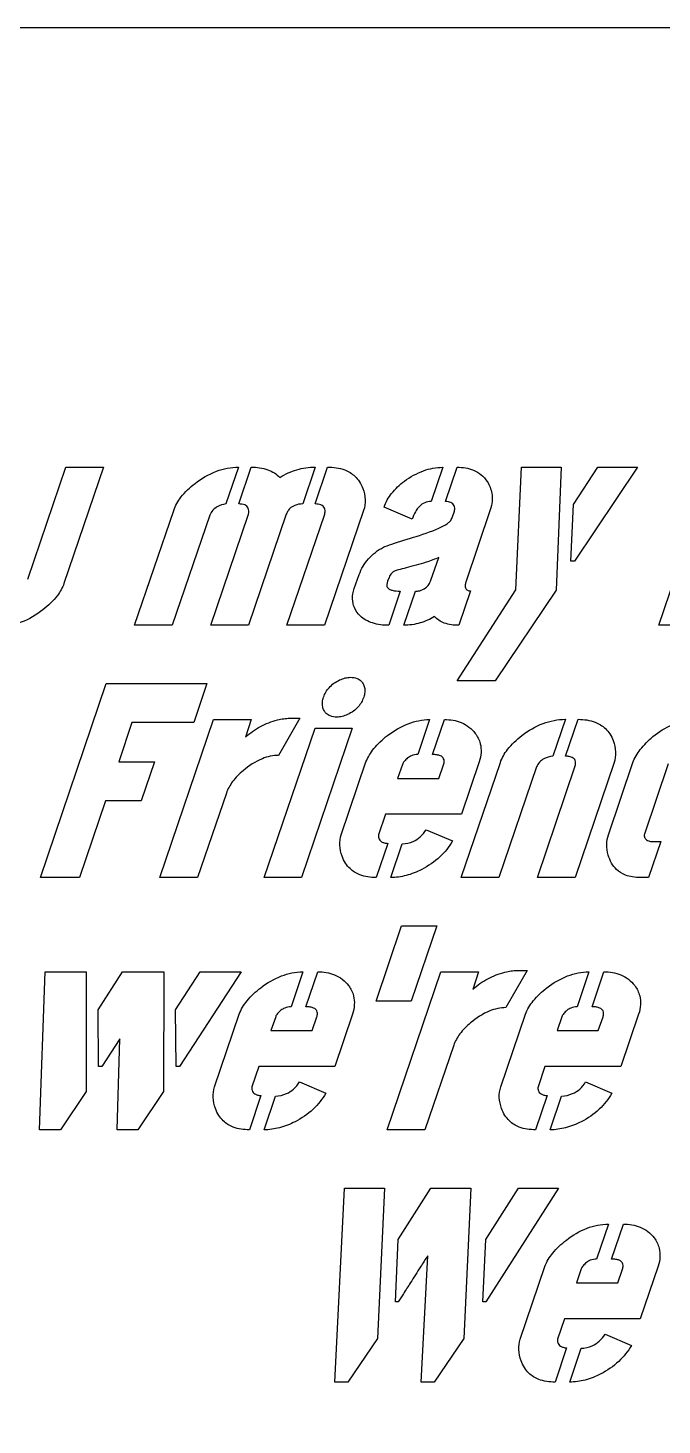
# Model space of a CAD drawing. Header units: inches. Extents: x 3.1 to 35.1, y -33.5 to 2.5.
# Drawn here: x 8.78 to 12.86, y -6.51 to 2.49 of the extents above; entities that cross this region are included whole.
import ezdxf

# ---------------------------------------------------------------- set-up
doc = ezdxf.new("R2010")
doc.units = ezdxf.units.IN
doc.header["$MEASUREMENT"] = 0

msp = doc.modelspace()

# ---------------------------------------------------------------- linework, layer by layer
for p, q in [((10.1324, -0.3371), (10.051, -0.5746)), ((10.1337, -0.5746), (10.2137, -0.3371)), ((10.6259, -0.3371), (10.5459, -0.5746)), ((10.6259, -0.5746), (10.706, -0.3371)), ((11.4477, -0.3385), (11.373, -0.5586)), ((11.4664, -0.5586), (11.5411, -0.3385)), ((11.2503, -0.6733), (11.0702, -0.5946)), ((11.5064, -0.6693), (11.5211, -0.6279)), ((11.7545, -0.6119), (11.5971, -1.0775)), ((11.3717, -1.0655), (11.4224, -0.9188)), ((10.8781, -1.1202), (10.9101, -1.0295)), ((11.1742, -1.1362), (11.1009, -1.3563)), ((11.1969, -1.3563), (11.2716, -1.1362)), ((11.6265, -1.1349), (11.5518, -1.3563)), ((11.363, -1.9635), (11.287, -2.1889)), ((11.383, -2.1889), (11.4591, -1.9635)), ((12.2381, -1.9621), (12.1581, -2.1996)), ((12.2395, -2.1996), (12.3209, -1.9621)), ((10.7947, -2.7052), (10.9535, -2.2369)), ((12.5156, -2.7052), (12.673, -2.2409)), ((12.9012, -2.2489), (12.7477, -2.7012)), ((11.3417, -2.6732), (11.5111, -2.7452)), ((11.0935, -2.7612), (11.0188, -2.9813)), ((11.1135, -2.9813), (11.1869, -2.7639)), ((10.5466, -3.5885), (10.4705, -3.8139)), ((10.5666, -3.8139), (10.6426, -3.5885)), ((12.3902, -3.5885), (12.3142, -3.8139)), ((12.4102, -3.8139), (12.4863, -3.5885)), ((9.9783, -4.3302), (10.137, -3.8619)), ((11.8219, -4.3302), (11.9807, -3.8619)), ((10.5252, -4.2982), (10.6947, -4.3702)), ((12.3689, -4.2982), (12.5383, -4.3702)), ((10.2771, -4.3862), (10.2024, -4.6063)), ((10.2971, -4.6063), (10.3705, -4.3889)), ((12.1207, -4.3862), (12.046, -4.6063)), ((12.1408, -4.6063), (12.2141, -4.3889)), ((12.5156, -5.2135), (12.4396, -5.4389)), ((12.5356, -5.4389), (12.6117, -5.2135)), ((11.9473, -5.9552), (12.1061, -5.4869)), ((12.4943, -5.9232), (12.6637, -5.9952)), ((12.2461, -6.0112), (12.1714, -6.2313)), ((12.2662, -6.2313), (12.3395, -6.0139))]:
    msp.add_line(p, q)
for points in [[(35.1164, 2.4917), (3.1164, 2.4917), (3.1164, -33.5083), (35.1164, -33.5083)], [(12.2108, -0.3385), (12.1788, -1.1309), (11.7866, -1.7139), (11.5411, -1.7139), (11.9186, -1.1282), (11.9547, -0.3385)], [(12.4469, -0.3385), (12.7031, -0.3385), (12.2975, -0.9428), (12.2735, -0.9428), (12.2908, -0.5786)], [(9.2792, -1.7313), (9.9289, -1.7313), (9.8449, -1.9821), (9.446, -1.9821), (9.3606, -2.2356), (9.5901, -2.2356), (9.5047, -2.4864), (9.2752, -2.4864), (9.1071, -2.98), (8.8563, -2.98)], [(10.6253, -2.0182), (10.8641, -2.0182), (10.5372, -2.9813), (10.2971, -2.9813)], [(11.1829, -3.2923), (11.4097, -3.2923), (11.2443, -3.7766), (11.0188, -3.7766)], [(8.8857, -3.5885), (9.1512, -3.5885), (9.1498, -4.3595), (8.9857, -4.6063), (8.8497, -4.6063)], [(9.2272, -3.8339), (9.3846, -3.5885), (9.6501, -3.5885), (9.6488, -4.3595), (9.4847, -4.6063), (9.3499, -4.6063), (9.3686, -4.0194), (9.2525, -4.1981), (9.2299, -4.1981)], [(9.7261, -3.8339), (9.8849, -3.5885), (10.1504, -3.5885), (9.7528, -4.1981), (9.7301, -4.1981)], [(10.816, -4.9813), (11.0722, -4.9813), (11.0282, -5.9499), (10.8374, -6.2313), (10.7533, -6.2313)], [(11.7259, -5.3135), (11.9366, -4.9813), (12.1941, -4.9813), (11.7259, -5.7137), (11.7072, -5.7137)]]:
    msp.add_lwpolyline(points, close=True)
for points in [[(8.7756, -1.0588), (9.0198, -0.3385), (9.2626, -0.3385), (9.0078, -1.0869)], [(9.9469, -0.6466), (9.7055, -1.3563), (9.4627, -1.3563), (9.7148, -0.6159)], [(10.9381, -0.6159), (10.6873, -1.3563), (10.4445, -1.3563), (10.686, -0.6466)], [(13.3247, -0.644), (13.0833, -1.3563), (12.8405, -1.3563), (13.0926, -0.6159)], [(10.4378, -0.6466), (10.1964, -1.3563), (9.9536, -1.3563), (10.1951, -0.6466)], [(11.1022, -1.0482), (11.0929, -1.0722), (11.0875, -1.0935)], [(10.0543, -2.437), (9.8689, -2.9813), (9.6261, -2.9813), (9.9716, -1.9635), (10.2144, -1.9635), (10.177, -2.0769)], [(10.4625, -1.9555), (10.5266, -1.9555), (10.3905, -2.1943)], [(11.6832, -2.2356), (11.5685, -2.5731), (11.0789, -2.5731), (11.0348, -2.7052)], [(12.0514, -2.269), (11.8099, -2.9813), (11.5671, -2.9813), (11.8193, -2.2409)], [(12.5516, -2.2409), (12.3008, -2.9813), (12.058, -2.9813), (12.2995, -2.269)], [(11.1882, -2.2529), (11.1576, -2.3423), (11.423, -2.3423), (11.4537, -2.2543)], [(12.7984, -2.7492), (12.8531, -2.7492), (12.7744, -2.9813), (12.7197, -2.9813)], [(11.5191, -4.062), (11.3337, -4.6063), (11.0909, -4.6063), (11.4364, -3.5885), (11.6792, -3.5885), (11.6418, -3.7019)], [(11.9273, -3.5805), (11.9913, -3.5805), (11.8553, -3.8193)], [(10.8667, -3.8606), (10.752, -4.1981), (10.2624, -4.1981), (10.2184, -4.3302)], [(12.7104, -3.8606), (12.5957, -4.1981), (12.1061, -4.1981), (12.062, -4.3302)], [(10.3718, -3.8779), (10.3411, -3.9673), (10.6066, -3.9673), (10.6373, -3.8793)], [(12.2155, -3.8779), (12.1848, -3.9673), (12.4503, -3.9673), (12.4809, -3.8793)], [(11.1616, -5.7137), (11.1429, -5.7137), (11.1616, -5.3135), (11.3723, -4.9813), (11.6298, -4.9813), (11.5831, -5.9499), (11.3937, -6.2313), (11.3096, -6.2313), (11.351, -5.4176)], [(12.8358, -5.4856), (12.7211, -5.8231), (12.2315, -5.8231), (12.1874, -5.9552)], [(12.3409, -5.5029), (12.3102, -5.5923), (12.5757, -5.5923), (12.6063, -5.5043)]]:
    msp.add_lwpolyline(points)
for points, knots in [([(9.8522, -0.4425), (9.8942, -0.4101), (9.94, -0.3828), (10.0356, -0.3468), (10.0832, -0.3376), (10.1324, -0.3371)], [0, 0, 0, 0, 0.4041163, 0.4041163, 0.7786933, 0.7786933, 0.7786933, 0.7786933]), ([(10.2137, -0.3371), (10.2499, -0.3375), (10.2868, -0.3422), (10.3358, -0.3599), (10.3501, -0.3667), (10.3765, -0.3833), (10.3884, -0.3929), (10.3992, -0.4038)], [0, 0, 0, 0, 0.2753872, 0.2753872, 0.3965267, 0.3965267, 0.513347, 0.513347, 0.513347, 0.513347]), ([(10.3992, -0.4038), (10.4331, -0.3821), (10.4692, -0.3652), (10.5464, -0.3425), (10.5858, -0.3371), (10.6259, -0.3371)], [0, 0, 0, 0, 0.3068873, 0.3068873, 0.6127293, 0.6127293, 0.6127293, 0.6127293]), ([(10.706, -0.3371), (10.7434, -0.3371), (10.7817, -0.3419), (10.8412, -0.3649), (10.8633, -0.3785), (10.8933, -0.4072), (10.9028, -0.4189), (10.9198, -0.4451), (10.927, -0.4595), (10.9328, -0.4745)], [0, 0, 0, 0, 0.285026, 0.285026, 0.4856027, 0.4856027, 0.6010542, 0.6010542, 0.7235263, 0.7235263, 0.7235263, 0.7235263]), ([(11.2009, -0.4278), (11.2391, -0.4004), (11.2804, -0.3768), (11.3644, -0.3464), (11.4054, -0.3385), (11.4477, -0.3385)], [0, 0, 0, 0, 0.3581709, 0.3581709, 0.6801579, 0.6801579, 0.6801579, 0.6801579]), ([(11.5411, -0.3385), (11.5766, -0.3385), (11.6126, -0.3433), (11.6637, -0.3642), (11.6805, -0.374), (11.7109, -0.3992), (11.7237, -0.4139), (11.7345, -0.4305)], [0, 0, 0, 0, 0.2704772, 0.2704772, 0.4202529, 0.4202529, 0.5707972, 0.5707972, 0.5707972, 0.5707972]), ([(9.7148, -0.6159), (9.7249, -0.5852), (9.7413, -0.5571), (9.7868, -0.4981), (9.8189, -0.4684), (9.8522, -0.4425)], [0, 0, 0, 0, 0.2462588, 0.2462588, 0.5676943, 0.5676943, 0.5676943, 0.5676943]), ([(11.0702, -0.5946), (11.0813, -0.5626), (11.098, -0.5335), (11.1423, -0.477), (11.1706, -0.4508), (11.2009, -0.4278)], [0, 0, 0, 0, 0.2577672, 0.2577672, 0.547389, 0.547389, 0.547389, 0.547389]), ([(11.7345, -0.4305), (11.7493, -0.4538), (11.7598, -0.479), (11.7675, -0.5234), (11.7681, -0.5406), (11.7647, -0.5764), (11.7605, -0.5944), (11.7545, -0.6119)], [0, 0, 0, 0, 0.2103492, 0.2103492, 0.3431692, 0.3431692, 0.4840903, 0.4840903, 0.4840903, 0.4840903]), ([(10.9328, -0.4745), (10.9415, -0.4979), (10.9472, -0.5223), (10.949, -0.5708), (10.9457, -0.5937), (10.9381, -0.6159)], [0, 0, 0, 0, 0.1903067, 0.1903067, 0.3696106, 0.3696106, 0.3696106, 0.3696106]), ([(10.051, -0.5746), (10.0315, -0.5774), (10.0125, -0.583), (9.9849, -0.5991), (9.9756, -0.6066), (9.9591, -0.6249), (9.9523, -0.6353), (9.9469, -0.6466)], [0, 0, 0, 0, 0.1500702, 0.1500702, 0.2426059, 0.2426059, 0.337849, 0.337849, 0.337849, 0.337849]), ([(10.1951, -0.6466), (10.1976, -0.6375), (10.1994, -0.6275), (10.1986, -0.6122), (10.1974, -0.6065), (10.1928, -0.5968), (10.1899, -0.593), (10.1822, -0.586), (10.1774, -0.5833), (10.1611, -0.5765), (10.1474, -0.5748), (10.1337, -0.5746)], [0, 0, 0, 0, 0.0724177, 0.0724177, 0.1166207, 0.1166207, 0.1538066, 0.1538066, 0.1953886, 0.1953886, 0.2880466, 0.2880466, 0.2880466, 0.2880466]), ([(10.5459, -0.5746), (10.5285, -0.5749), (10.5108, -0.5775), (10.4828, -0.589), (10.4723, -0.5959), (10.4576, -0.6106), (10.4528, -0.6169), (10.4443, -0.6309), (10.4407, -0.6386), (10.4378, -0.6466)], [0, 0, 0, 0, 0.1328396, 0.1328396, 0.2305965, 0.2305965, 0.290834, 0.290834, 0.355567, 0.355567, 0.355567, 0.355567]), ([(10.686, -0.6466), (10.6886, -0.6374), (10.6904, -0.6273), (10.6896, -0.6119), (10.6884, -0.6062), (10.6838, -0.5966), (10.6809, -0.5927), (10.6733, -0.5858), (10.6686, -0.5831), (10.6526, -0.5765), (10.6393, -0.5748), (10.6259, -0.5746)], [0, 0, 0, 0, 0.0728905, 0.0728905, 0.117186, 0.117186, 0.1542473, 0.1542473, 0.1953136, 0.1953136, 0.2857089, 0.2857089, 0.2857089, 0.2857089]), ([(11.373, -0.5586), (11.3588, -0.5588), (11.3451, -0.5615), (11.3195, -0.5727), (11.3084, -0.5805), (11.2882, -0.6004), (11.2794, -0.6125), (11.2632, -0.6403), (11.2561, -0.6568), (11.2503, -0.6733)], [0, 0, 0, 0, 0.1082842, 0.1082842, 0.2126641, 0.2126641, 0.3247019, 0.3247019, 0.4579304, 0.4579304, 0.4579304, 0.4579304]), ([(11.5211, -0.6279), (11.5237, -0.6196), (11.5256, -0.6104), (11.5251, -0.5961), (11.5241, -0.5908), (11.5199, -0.5816), (11.5172, -0.5779), (11.5099, -0.571), (11.5053, -0.5682), (11.4905, -0.5616), (11.4785, -0.5594), (11.4664, -0.5586)], [0, 0, 0, 0, 0.0670115, 0.0670115, 0.1084785, 0.1084785, 0.1439244, 0.1439244, 0.1846081, 0.1846081, 0.2673531, 0.2673531, 0.2673531, 0.2673531]), ([(11.277, -0.784), (11.3344, -0.7664), (11.3959, -0.7452), (11.4574, -0.7145), (11.4737, -0.7051), (11.4908, -0.6911), (11.4955, -0.6867), (11.5023, -0.6781), (11.5049, -0.6739), (11.5064, -0.6693)], [0, 0, 0, 0, 0.4575405, 0.4575405, 0.623446, 0.623446, 0.6869068, 0.6869068, 0.7367011, 0.7367011, 0.7367011, 0.7367011]), ([(11.0662, -0.8534), (11.0763, -0.8486), (11.0999, -0.8404), (11.1654, -0.8184), (11.2317, -0.7979), (11.277, -0.784)], [0, 0, 0, 0, 0.0857927, 0.0857927, 0.2915794, 0.2915794, 0.2915794, 0.2915794]), ([(10.9101, -1.0295), (10.9233, -0.9921), (10.9428, -0.9584), (10.9966, -0.8978), (11.0297, -0.8731), (11.0662, -0.8534)], [0, 0, 0, 0, 0.3020935, 0.3020935, 0.6177675, 0.6177675, 0.6177675, 0.6177675]), ([(11.2116, -0.9868), (11.1966, -0.9904), (11.1776, -0.995), (11.1523, -1.002), (11.1428, -1.0048), (11.1382, -1.0068)], [0, 0, 0, 0, 0.1174542, 0.1174542, 0.1978985, 0.1978985, 0.1978985, 0.1978985]), ([(11.4224, -0.9188), (11.3995, -0.9302), (11.3691, -0.9412), (11.2994, -0.9637), (11.2531, -0.9762), (11.2116, -0.9868)], [0, 0, 0, 0, 0.1950063, 0.1950063, 0.4726601, 0.4726601, 0.4726601, 0.4726601]), ([(11.1382, -1.0068), (11.131, -1.01), (11.1248, -1.0145), (11.1117, -1.0281), (11.1062, -1.0379), (11.1022, -1.0482)], [0, 0, 0, 0, 0.0598078, 0.0598078, 0.1438341, 0.1438341, 0.1438341, 0.1438341]), ([(11.2996, -1.1336), (11.3134, -1.1299), (11.3263, -1.1241), (11.3456, -1.1094), (11.3524, -1.1022), (11.364, -1.0852), (11.3684, -1.0756), (11.3717, -1.0655)], [0, 0, 0, 0, 0.1084096, 0.1084096, 0.184593, 0.184593, 0.2652402, 0.2652402, 0.2652402, 0.2652402]), ([(11.5971, -1.0775), (11.5946, -1.0852), (11.5926, -1.0937), (11.5924, -1.1064), (11.5929, -1.1112), (11.5957, -1.1188), (11.5974, -1.1217), (11.6021, -1.1267), (11.6049, -1.1287), (11.6136, -1.133), (11.6202, -1.1343), (11.6265, -1.1349)], [0, 0, 0, 0, 0.0612105, 0.0612105, 0.0967861, 0.0967861, 0.1229023, 0.1229023, 0.1489296, 0.1489296, 0.1968541, 0.1968541, 0.1968541, 0.1968541]), ([(9.0078, -1.0869), (8.9985, -1.1147), (8.9833, -1.1406), (8.9392, -1.1984), (8.9056, -1.2295), (8.8717, -1.2563)], [0, 0, 0, 0, 0.2240188, 0.2240188, 0.5543334, 0.5543334, 0.5543334, 0.5543334]), ([(10.9168, -1.2963), (10.9008, -1.2806), (10.8875, -1.2627), (10.8711, -1.2244), (10.8673, -1.2058), (10.8666, -1.164), (10.871, -1.1416), (10.8781, -1.1202)], [0, 0, 0, 0, 0.1705134, 0.1705134, 0.3175189, 0.3175189, 0.489363, 0.489363, 0.489363, 0.489363]), ([(11.0875, -1.0935), (11.0871, -1.0977), (11.0874, -1.1019), (11.0897, -1.1094), (11.0914, -1.1125), (11.0963, -1.1185), (11.0995, -1.1211), (11.1091, -1.1269), (11.1161, -1.1294), (11.1381, -1.135), (11.1564, -1.1362), (11.1742, -1.1362)], [0, 0, 0, 0, 0.0320808, 0.0320808, 0.0595447, 0.0595447, 0.0911432, 0.0911432, 0.144586, 0.144586, 0.2640905, 0.2640905, 0.2640905, 0.2640905]), ([(11.2716, -1.1362), (11.2762, -1.1362), (11.2808, -1.136), (11.2901, -1.1351), (11.2949, -1.1344), (11.2996, -1.1336)], [0, 0, 0, 0, 0.03478161, 0.03478161, 0.07155543, 0.07155543, 0.07155543, 0.07155543]), ([(8.8717, -1.2563), (8.8293, -1.2896), (8.7829, -1.3176), (8.6859, -1.355), (8.6376, -1.3648), (8.5875, -1.3657)], [0, 0, 0, 0, 0.4108266, 0.4108266, 0.7921013, 0.7921013, 0.7921013, 0.7921013]), ([(11.1009, -1.3563), (11.0653, -1.3563), (11.0287, -1.3524), (10.98, -1.3365), (10.9658, -1.3303), (10.9395, -1.3152), (10.9276, -1.3064), (10.9168, -1.2963)], [0, 0, 0, 0, 0.2713174, 0.2713174, 0.3897112, 0.3897112, 0.5025324, 0.5025324, 0.5025324, 0.5025324]), ([(11.3957, -1.299), (11.3665, -1.3176), (11.3353, -1.3317), (11.2677, -1.3512), (11.2326, -1.3559), (11.1969, -1.3563)], [0, 0, 0, 0, 0.2639061, 0.2639061, 0.535518, 0.535518, 0.535518, 0.535518]), ([(11.5518, -1.3563), (11.5205, -1.3563), (11.4875, -1.3528), (11.4457, -1.3374), (11.4338, -1.3316), (11.4127, -1.317), (11.4036, -1.3086), (11.3957, -1.299)], [0, 0, 0, 0, 0.2385283, 0.2385283, 0.3389766, 0.3389766, 0.4338579, 0.4338579, 0.4338579, 0.4338579]), ([(10.68, -1.8194), (10.6878, -1.7967), (10.6996, -1.7763), (10.7346, -1.7371), (10.7582, -1.7209), (10.784, -1.7087)], [0, 0, 0, 0, 0.1827535, 0.1827535, 0.4008304, 0.4008304, 0.4008304, 0.4008304]), ([(10.784, -1.7087), (10.7954, -1.7032), (10.8072, -1.6987), (10.8305, -1.6929), (10.8419, -1.6913), (10.8534, -1.6913)], [0, 0, 0, 0, 0.0957941, 0.0957941, 0.1834106, 0.1834106, 0.1834106, 0.1834106]), ([(10.8534, -1.6913), (10.8678, -1.6913), (10.8825, -1.6931), (10.9053, -1.7019), (10.9137, -1.707), (10.9266, -1.7193), (10.9313, -1.7256), (10.9391, -1.7401), (10.9421, -1.7483), (10.9441, -1.7567)], [0, 0, 0, 0, 0.1094762, 0.1094762, 0.1854695, 0.1854695, 0.2454282, 0.2454282, 0.3112231, 0.3112231, 0.3112231, 0.3112231]), ([(10.9441, -1.7567), (10.9459, -1.767), (10.9463, -1.7773), (10.9445, -1.7985), (10.9422, -1.8091), (10.9388, -1.8194)], [0, 0, 0, 0, 0.0795083, 0.0795083, 0.1622016, 0.1622016, 0.1622016, 0.1622016]), ([(10.6746, -1.8807), (10.6728, -1.8708), (10.6724, -1.8608), (10.6742, -1.84), (10.6766, -1.8296), (10.68, -1.8194)], [0, 0, 0, 0, 0.0769743, 0.0769743, 0.1587379, 0.1587379, 0.1587379, 0.1587379]), ([(10.7667, -1.9475), (10.752, -1.9475), (10.7368, -1.9456), (10.7137, -1.9369), (10.7052, -1.9318), (10.6921, -1.9194), (10.6873, -1.913), (10.6794, -1.8979), (10.6766, -1.8894), (10.6746, -1.8807)], [0, 0, 0, 0, 0.1120324, 0.1120324, 0.1880617, 0.1880617, 0.2497063, 0.2497063, 0.3173647, 0.3173647, 0.3173647, 0.3173647]), ([(10.9388, -1.8194), (10.931, -1.8424), (10.9192, -1.8631), (10.894, -1.8917), (10.8838, -1.9009), (10.8608, -1.9177), (10.848, -1.9251), (10.8347, -1.9314)], [0, 0, 0, 0, 0.1851039, 0.1851039, 0.2901801, 0.2901801, 0.4024221, 0.4024221, 0.4024221, 0.4024221]), ([(10.177, -2.0769), (10.2064, -2.0501), (10.2384, -2.0272), (10.3084, -1.9897), (10.3453, -1.9758), (10.3838, -1.9661)], [0, 0, 0, 0, 0.3023699, 0.3023699, 0.6049017, 0.6049017, 0.6049017, 0.6049017]), ([(10.3838, -1.9661), (10.3971, -1.9627), (10.4106, -1.96), (10.4369, -1.9564), (10.4497, -1.9555), (10.4625, -1.9555)], [0, 0, 0, 0, 0.104504, 0.104504, 0.2022604, 0.2022604, 0.2022604, 0.2022604]), ([(10.8347, -1.9314), (10.8235, -1.9365), (10.8117, -1.9406), (10.7889, -1.946), (10.7778, -1.9475), (10.7667, -1.9475)], [0, 0, 0, 0, 0.0940052, 0.0940052, 0.1788294, 0.1788294, 0.1788294, 0.1788294]), ([(11.0922, -2.0662), (11.1329, -2.035), (11.1773, -2.0087), (11.2697, -1.9736), (11.3155, -1.9644), (11.363, -1.9635)], [0, 0, 0, 0, 0.3909347, 0.3909347, 0.7525892, 0.7525892, 0.7525892, 0.7525892]), ([(11.4591, -1.9635), (11.4962, -1.9635), (11.5334, -1.9689), (11.5856, -1.9904), (11.6021, -1.9999), (11.6326, -2.0236), (11.6461, -2.0374), (11.6578, -2.0528)], [0, 0, 0, 0, 0.2832723, 0.2832723, 0.4295154, 0.4295154, 0.577475, 0.577475, 0.577475, 0.577475]), ([(11.958, -2.0662), (11.9998, -2.034), (12.0453, -2.0072), (12.141, -1.9716), (12.1888, -1.9626), (12.2381, -1.9621)], [0, 0, 0, 0, 0.4017642, 0.4017642, 0.7778119, 0.7778119, 0.7778119, 0.7778119]), ([(12.3209, -1.9621), (12.3579, -1.9621), (12.3958, -1.9669), (12.4549, -1.9898), (12.4769, -2.0033), (12.5068, -2.032), (12.5163, -2.0437), (12.5333, -2.07), (12.5405, -2.0845), (12.5463, -2.0995)], [0, 0, 0, 0, 0.2823979, 0.2823979, 0.4822479, 0.4822479, 0.5978415, 0.5978415, 0.7206222, 0.7206222, 0.7206222, 0.7206222]), ([(12.8024, -2.0729), (12.8408, -2.0415), (12.8829, -2.0147), (12.9709, -1.9791), (13.0146, -1.9697), (13.0599, -1.9688)], [0, 0, 0, 0, 0.3773323, 0.3773323, 0.7228681, 0.7228681, 0.7228681, 0.7228681]), ([(10.9535, -2.2369), (10.965, -2.2056), (10.9831, -2.1768), (11.0296, -2.1195), (11.0605, -2.0912), (11.0922, -2.0662)], [0, 0, 0, 0, 0.2547163, 0.2547163, 0.5628556, 0.5628556, 0.5628556, 0.5628556]), ([(11.6578, -2.0528), (11.6728, -2.0729), (11.6838, -2.0948), (11.6945, -2.1374), (11.696, -2.1561), (11.6937, -2.1956), (11.6895, -2.216), (11.6832, -2.2356)], [0, 0, 0, 0, 0.1902216, 0.1902216, 0.3344606, 0.3344606, 0.4917357, 0.4917357, 0.4917357, 0.4917357]), ([(11.8193, -2.2409), (11.8292, -2.2105), (11.8455, -2.1825), (11.8913, -2.123), (11.9241, -2.0926), (11.958, -2.0662)], [0, 0, 0, 0, 0.2441904, 0.2441904, 0.571882, 0.571882, 0.571882, 0.571882]), ([(12.5463, -2.0995), (12.5551, -2.1229), (12.5607, -2.1473), (12.5625, -2.1958), (12.5592, -2.2187), (12.5516, -2.2409)], [0, 0, 0, 0, 0.1903067, 0.1903067, 0.3696106, 0.3696106, 0.3696106, 0.3696106]), ([(12.673, -2.2409), (12.6841, -2.2106), (12.701, -2.1825), (12.7444, -2.1262), (12.7729, -2.098), (12.8024, -2.0729)], [0, 0, 0, 0, 0.2461262, 0.2461262, 0.5419282, 0.5419282, 0.5419282, 0.5419282]), ([(10.3905, -2.1943), (10.3544, -2.1947), (10.3195, -2.2024), (10.2408, -2.2338), (10.1994, -2.2616), (10.1624, -2.293)], [0, 0, 0, 0, 0.2753079, 0.2753079, 0.6454451, 0.6454451, 0.6454451, 0.6454451]), ([(11.2003, -2.2329), (11.1975, -2.2361), (11.1948, -2.2396), (11.1908, -2.2463), (11.1892, -2.2496), (11.1882, -2.2529)], [0, 0, 0, 0, 0.03242563, 0.03242563, 0.0592663, 0.0592663, 0.0592663, 0.0592663]), ([(11.287, -2.1889), (11.2728, -2.1889), (11.2591, -2.1913), (11.2373, -2.2004), (11.2292, -2.2053), (11.2137, -2.2175), (11.2066, -2.2249), (11.2003, -2.2329)], [0, 0, 0, 0, 0.1076722, 0.1076722, 0.1801889, 0.1801889, 0.2580855, 0.2580855, 0.2580855, 0.2580855]), ([(11.4537, -2.2543), (11.4561, -2.2466), (11.4577, -2.2383), (11.457, -2.2253), (11.456, -2.2204), (11.4519, -2.2118), (11.4493, -2.2083), (11.4422, -2.2017), (11.4376, -2.1989), (11.426, -2.1939), (11.4185, -2.1921), (11.402, -2.1894), (11.3923, -2.1889), (11.383, -2.1889)], [0, 0, 0, 0, 0.0608787, 0.0608787, 0.0994011, 0.0994011, 0.1331243, 0.1331243, 0.173307, 0.173307, 0.2293628, 0.2293628, 0.3002935, 0.3002935, 0.3002935, 0.3002935]), ([(12.1581, -2.1996), (12.1378, -2.202), (12.1175, -2.2072), (12.089, -2.2229), (12.0796, -2.2301), (12.0631, -2.2479), (12.0565, -2.2579), (12.0514, -2.269)], [0, 0, 0, 0, 0.1560635, 0.1560635, 0.2476513, 0.2476513, 0.3401971, 0.3401971, 0.3401971, 0.3401971]), ([(12.2568, -2.2009), (12.2541, -2.2005), (12.2513, -2.2001), (12.2455, -2.1997), (12.2425, -2.1996), (12.2395, -2.1996)], [0, 0, 0, 0, 0.02131891, 0.02131891, 0.04418836, 0.04418836, 0.04418836, 0.04418836]), ([(12.2995, -2.269), (12.3023, -2.2608), (12.3044, -2.2517), (12.3043, -2.2377), (12.3035, -2.2325), (12.2997, -2.2234), (12.2972, -2.2197), (12.2903, -2.2129), (12.286, -2.2101), (12.2738, -2.2043), (12.2651, -2.2022), (12.2568, -2.2009)], [0, 0, 0, 0, 0.0660233, 0.0660233, 0.1066, 0.1066, 0.1410144, 0.1410144, 0.1800168, 0.1800168, 0.2438574, 0.2438574, 0.2438574, 0.2438574]), ([(10.1624, -2.293), (10.1374, -2.314), (10.1136, -2.3375), (10.0772, -2.3861), (10.0633, -2.4105), (10.0543, -2.437)], [0, 0, 0, 0, 0.2487959, 0.2487959, 0.462033, 0.462033, 0.462033, 0.462033]), ([(11.1869, -2.7639), (11.2115, -2.7632), (11.2354, -2.7584), (11.2746, -2.7409), (11.2897, -2.7308), (11.3182, -2.7053), (11.3308, -2.6898), (11.3417, -2.6732)], [0, 0, 0, 0, 0.1875295, 0.1875295, 0.3274403, 0.3274403, 0.4788506, 0.4788506, 0.4788506, 0.4788506]), ([(10.8, -2.8439), (10.7917, -2.8209), (10.7863, -2.797), (10.7845, -2.7495), (10.7876, -2.7271), (10.7947, -2.7052)], [0, 0, 0, 0, 0.1864938, 0.1864938, 0.3619601, 0.3619601, 0.3619601, 0.3619601]), ([(11.0348, -2.7052), (11.0341, -2.7123), (11.0343, -2.7197), (11.0376, -2.7316), (11.0398, -2.7363), (11.0463, -2.7445), (11.0502, -2.7478), (11.0598, -2.7536), (11.0657, -2.7559), (11.0786, -2.7595), (11.0862, -2.7606), (11.0935, -2.7612)], [0, 0, 0, 0, 0.0546635, 0.0546635, 0.0945088, 0.0945088, 0.1339953, 0.1339953, 0.1804319, 0.1804319, 0.2366498, 0.2366498, 0.2366498, 0.2366498]), ([(11.5111, -2.7452), (11.4891, -2.7839), (11.4616, -2.8183), (11.3945, -2.8808), (11.3554, -2.9074), (11.3136, -2.9293)], [0, 0, 0, 0, 0.3390638, 0.3390638, 0.6988259, 0.6988259, 0.6988259, 0.6988259]), ([(12.5143, -2.8373), (12.508, -2.8148), (12.5044, -2.7916), (12.5048, -2.7466), (12.5084, -2.7256), (12.5156, -2.7052)], [0, 0, 0, 0, 0.177942, 0.177942, 0.3426327, 0.3426327, 0.3426327, 0.3426327]), ([(12.7477, -2.7012), (12.7465, -2.705), (12.7459, -2.709), (12.7464, -2.7167), (12.7474, -2.7202), (12.7503, -2.7263), (12.752, -2.7288), (12.756, -2.7338), (12.7585, -2.7363), (12.7611, -2.7385)], [0, 0, 0, 0, 0.0308255, 0.0308255, 0.0590168, 0.0590168, 0.082026, 0.082026, 0.1081704, 0.1081704, 0.1081704, 0.1081704]), ([(12.7611, -2.7385), (12.7652, -2.7419), (12.77, -2.7442), (12.7825, -2.7484), (12.7906, -2.7492), (12.7984, -2.7492)], [0, 0, 0, 0, 0.0405309, 0.0405309, 0.1003683, 0.1003683, 0.1003683, 0.1003683]), ([(11.0188, -2.9813), (10.9832, -2.9813), (10.9469, -2.9767), (10.8901, -2.9546), (10.8689, -2.9416), (10.8395, -2.9133), (10.8299, -2.9013), (10.8129, -2.8743), (10.8057, -2.8594), (10.8, -2.8439)], [0, 0, 0, 0, 0.2710846, 0.2710846, 0.4640273, 0.4640273, 0.5815354, 0.5815354, 0.7070764, 0.7070764, 0.7070764, 0.7070764]), ([(12.7197, -2.9813), (12.6875, -2.9813), (12.6547, -2.9771), (12.603, -2.9569), (12.5835, -2.9448), (12.5546, -2.9168), (12.5443, -2.9034), (12.5266, -2.8725), (12.5196, -2.8551), (12.5143, -2.8373)], [0, 0, 0, 0, 0.2456391, 0.2456391, 0.4226969, 0.4226969, 0.5523402, 0.5523402, 0.6940037, 0.6940037, 0.6940037, 0.6940037]), ([(11.3136, -2.9293), (11.2813, -2.9457), (11.2474, -2.9592), (11.1799, -2.9767), (11.147, -2.9813), (11.1135, -2.9813)], [0, 0, 0, 0, 0.2765005, 0.2765005, 0.5311561, 0.5311561, 0.5311561, 0.5311561]), ([(10.2758, -3.6912), (10.3165, -3.66), (10.3609, -3.6337), (10.4532, -3.5986), (10.4991, -3.5894), (10.5466, -3.5885)], [0, 0, 0, 0, 0.3909347, 0.3909347, 0.7525892, 0.7525892, 0.7525892, 0.7525892]), ([(10.6426, -3.5885), (10.6798, -3.5885), (10.717, -3.5939), (10.7691, -3.6154), (10.7856, -3.6249), (10.8162, -3.6486), (10.8296, -3.6624), (10.8414, -3.6778)], [0, 0, 0, 0, 0.2832723, 0.2832723, 0.4295154, 0.4295154, 0.577475, 0.577475, 0.577475, 0.577475]), ([(11.6418, -3.7019), (11.6712, -3.6751), (11.7032, -3.6522), (11.7732, -3.6147), (11.8101, -3.6008), (11.8486, -3.5911)], [0, 0, 0, 0, 0.3023699, 0.3023699, 0.6049017, 0.6049017, 0.6049017, 0.6049017]), ([(11.8486, -3.5911), (11.8619, -3.5877), (11.8754, -3.585), (11.9017, -3.5814), (11.9145, -3.5805), (11.9273, -3.5805)], [0, 0, 0, 0, 0.104504, 0.104504, 0.2022604, 0.2022604, 0.2022604, 0.2022604]), ([(12.1194, -3.6912), (12.1602, -3.66), (12.2045, -3.6337), (12.2969, -3.5986), (12.3428, -3.5894), (12.3902, -3.5885)], [0, 0, 0, 0, 0.3909347, 0.3909347, 0.7525892, 0.7525892, 0.7525892, 0.7525892]), ([(12.4863, -3.5885), (12.5234, -3.5885), (12.5606, -3.5939), (12.6128, -3.6154), (12.6293, -3.6249), (12.6598, -3.6486), (12.6733, -3.6624), (12.685, -3.6778)], [0, 0, 0, 0, 0.2832723, 0.2832723, 0.4295154, 0.4295154, 0.577475, 0.577475, 0.577475, 0.577475]), ([(10.8414, -3.6778), (10.8563, -3.6979), (10.8673, -3.7198), (10.878, -3.7624), (10.8796, -3.7811), (10.8773, -3.8206), (10.873, -3.841), (10.8667, -3.8606)], [0, 0, 0, 0, 0.1902216, 0.1902216, 0.3344606, 0.3344606, 0.4917357, 0.4917357, 0.4917357, 0.4917357]), ([(12.685, -3.6778), (12.7, -3.6979), (12.711, -3.7198), (12.7217, -3.7624), (12.7232, -3.7811), (12.721, -3.8206), (12.7167, -3.841), (12.7104, -3.8606)], [0, 0, 0, 0, 0.1902216, 0.1902216, 0.3344606, 0.3344606, 0.4917357, 0.4917357, 0.4917357, 0.4917357]), ([(10.137, -3.8619), (10.1486, -3.8306), (10.1666, -3.8018), (10.2132, -3.7445), (10.244, -3.7162), (10.2758, -3.6912)], [0, 0, 0, 0, 0.2547163, 0.2547163, 0.5628556, 0.5628556, 0.5628556, 0.5628556]), ([(11.9807, -3.8619), (11.9922, -3.8306), (12.0103, -3.8018), (12.0569, -3.7445), (12.0877, -3.7162), (12.1194, -3.6912)], [0, 0, 0, 0, 0.2547163, 0.2547163, 0.5628556, 0.5628556, 0.5628556, 0.5628556]), ([(10.3838, -3.8579), (10.381, -3.8611), (10.3783, -3.8646), (10.3743, -3.8713), (10.3728, -3.8746), (10.3718, -3.8779)], [0, 0, 0, 0, 0.03242563, 0.03242563, 0.0592663, 0.0592663, 0.0592663, 0.0592663]), ([(10.4705, -3.8139), (10.4564, -3.8139), (10.4427, -3.8163), (10.4209, -3.8254), (10.4128, -3.8303), (10.3973, -3.8425), (10.3901, -3.8499), (10.3838, -3.8579)], [0, 0, 0, 0, 0.1076722, 0.1076722, 0.1801889, 0.1801889, 0.2580855, 0.2580855, 0.2580855, 0.2580855]), ([(10.6373, -3.8793), (10.6396, -3.8716), (10.6412, -3.8633), (10.6406, -3.8503), (10.6395, -3.8454), (10.6355, -3.8368), (10.6329, -3.8333), (10.6258, -3.8267), (10.6212, -3.8239), (10.6096, -3.8189), (10.6021, -3.8171), (10.5856, -3.8144), (10.5759, -3.8139), (10.5666, -3.8139)], [0, 0, 0, 0, 0.0608787, 0.0608787, 0.0994011, 0.0994011, 0.1331243, 0.1331243, 0.173307, 0.173307, 0.2293628, 0.2293628, 0.3002935, 0.3002935, 0.3002935, 0.3002935]), ([(11.8553, -3.8193), (11.8191, -3.8197), (11.7842, -3.8274), (11.7056, -3.8588), (11.6642, -3.8866), (11.6271, -3.918)], [0, 0, 0, 0, 0.2753079, 0.2753079, 0.6454451, 0.6454451, 0.6454451, 0.6454451]), ([(12.2275, -3.8579), (12.2247, -3.8611), (12.222, -3.8646), (12.218, -3.8713), (12.2164, -3.8746), (12.2155, -3.8779)], [0, 0, 0, 0, 0.03242563, 0.03242563, 0.0592663, 0.0592663, 0.0592663, 0.0592663]), ([(12.3142, -3.8139), (12.3001, -3.8139), (12.2863, -3.8163), (12.2645, -3.8254), (12.2564, -3.8303), (12.2409, -3.8425), (12.2338, -3.8499), (12.2275, -3.8579)], [0, 0, 0, 0, 0.1076722, 0.1076722, 0.1801889, 0.1801889, 0.2580855, 0.2580855, 0.2580855, 0.2580855]), ([(12.4809, -3.8793), (12.4833, -3.8716), (12.4849, -3.8633), (12.4842, -3.8503), (12.4832, -3.8454), (12.4791, -3.8368), (12.4765, -3.8333), (12.4694, -3.8267), (12.4648, -3.8239), (12.4532, -3.8189), (12.4457, -3.8171), (12.4293, -3.8144), (12.4195, -3.8139), (12.4102, -3.8139)], [0, 0, 0, 0, 0.0608787, 0.0608787, 0.0994011, 0.0994011, 0.1331243, 0.1331243, 0.173307, 0.173307, 0.2293628, 0.2293628, 0.3002935, 0.3002935, 0.3002935, 0.3002935]), ([(11.6271, -3.918), (11.6021, -3.939), (11.5784, -3.9625), (11.542, -4.0111), (11.5281, -4.0355), (11.5191, -4.062)], [0, 0, 0, 0, 0.2487959, 0.2487959, 0.462033, 0.462033, 0.462033, 0.462033]), ([(10.3705, -4.3889), (10.3951, -4.3882), (10.4189, -4.3834), (10.4581, -4.3659), (10.4733, -4.3558), (10.5017, -4.3303), (10.5144, -4.3148), (10.5252, -4.2982)], [0, 0, 0, 0, 0.1875295, 0.1875295, 0.3274403, 0.3274403, 0.4788506, 0.4788506, 0.4788506, 0.4788506]), ([(12.2141, -4.3889), (12.2387, -4.3882), (12.2626, -4.3834), (12.3018, -4.3659), (12.3169, -4.3558), (12.3454, -4.3303), (12.358, -4.3148), (12.3689, -4.2982)], [0, 0, 0, 0, 0.1875295, 0.1875295, 0.3274403, 0.3274403, 0.4788506, 0.4788506, 0.4788506, 0.4788506]), ([(9.9836, -4.4689), (9.9752, -4.4459), (9.9699, -4.422), (9.968, -4.3745), (9.9711, -4.3521), (9.9783, -4.3302)], [0, 0, 0, 0, 0.1864938, 0.1864938, 0.3619601, 0.3619601, 0.3619601, 0.3619601]), ([(10.2184, -4.3302), (10.2176, -4.3373), (10.2178, -4.3447), (10.2211, -4.3566), (10.2234, -4.3613), (10.2298, -4.3695), (10.2338, -4.3728), (10.2434, -4.3786), (10.2492, -4.3809), (10.2622, -4.3845), (10.2697, -4.3856), (10.2771, -4.3862)], [0, 0, 0, 0, 0.0546635, 0.0546635, 0.0945088, 0.0945088, 0.1339953, 0.1339953, 0.1804319, 0.1804319, 0.2366498, 0.2366498, 0.2366498, 0.2366498]), ([(10.6947, -4.3702), (10.6726, -4.4089), (10.6452, -4.4433), (10.5781, -4.5058), (10.539, -4.5324), (10.4972, -4.5543)], [0, 0, 0, 0, 0.3390638, 0.3390638, 0.6988259, 0.6988259, 0.6988259, 0.6988259]), ([(11.8273, -4.4689), (11.8189, -4.4459), (11.8135, -4.422), (11.8117, -4.3745), (11.8148, -4.3521), (11.8219, -4.3302)], [0, 0, 0, 0, 0.1864938, 0.1864938, 0.3619601, 0.3619601, 0.3619601, 0.3619601]), ([(12.062, -4.3302), (12.0613, -4.3373), (12.0615, -4.3447), (12.0648, -4.3566), (12.067, -4.3613), (12.0735, -4.3695), (12.0774, -4.3728), (12.0871, -4.3786), (12.0929, -4.3809), (12.1059, -4.3845), (12.1134, -4.3856), (12.1207, -4.3862)], [0, 0, 0, 0, 0.0546635, 0.0546635, 0.0945088, 0.0945088, 0.1339953, 0.1339953, 0.1804319, 0.1804319, 0.2366498, 0.2366498, 0.2366498, 0.2366498]), ([(12.5383, -4.3702), (12.5163, -4.4089), (12.4888, -4.4433), (12.4217, -4.5058), (12.3827, -4.5324), (12.3409, -4.5543)], [0, 0, 0, 0, 0.3390638, 0.3390638, 0.6988259, 0.6988259, 0.6988259, 0.6988259]), ([(10.2024, -4.6063), (10.1668, -4.6063), (10.1305, -4.6017), (10.0737, -4.5796), (10.0525, -4.5666), (10.0231, -4.5383), (10.0135, -4.5263), (9.9964, -4.4993), (9.9893, -4.4844), (9.9836, -4.4689)], [0, 0, 0, 0, 0.2710846, 0.2710846, 0.4640273, 0.4640273, 0.5815354, 0.5815354, 0.7070764, 0.7070764, 0.7070764, 0.7070764]), ([(12.046, -4.6063), (12.0105, -4.6063), (11.9741, -4.6017), (11.9173, -4.5796), (11.8961, -4.5666), (11.8667, -4.5383), (11.8571, -4.5263), (11.8401, -4.4993), (11.833, -4.4844), (11.8273, -4.4689)], [0, 0, 0, 0, 0.2710846, 0.2710846, 0.4640273, 0.4640273, 0.5815354, 0.5815354, 0.7070764, 0.7070764, 0.7070764, 0.7070764]), ([(10.4972, -4.5543), (10.4648, -4.5707), (10.4309, -4.5842), (10.3635, -4.6017), (10.3305, -4.6063), (10.2971, -4.6063)], [0, 0, 0, 0, 0.2765005, 0.2765005, 0.5311561, 0.5311561, 0.5311561, 0.5311561]), ([(12.3409, -4.5543), (12.3085, -4.5707), (12.2746, -4.5842), (12.2071, -4.6017), (12.1742, -4.6063), (12.1408, -4.6063)], [0, 0, 0, 0, 0.2765005, 0.2765005, 0.5311561, 0.5311561, 0.5311561, 0.5311561]), ([(12.2448, -5.3162), (12.2856, -5.285), (12.3299, -5.2587), (12.4223, -5.2236), (12.4682, -5.2144), (12.5156, -5.2135)], [0, 0, 0, 0, 0.3909347, 0.3909347, 0.7525892, 0.7525892, 0.7525892, 0.7525892]), ([(12.6117, -5.2135), (12.6488, -5.2135), (12.686, -5.2189), (12.7382, -5.2404), (12.7547, -5.2499), (12.7852, -5.2736), (12.7987, -5.2874), (12.8104, -5.3028)], [0, 0, 0, 0, 0.2832723, 0.2832723, 0.4295154, 0.4295154, 0.577475, 0.577475, 0.577475, 0.577475]), ([(12.8104, -5.3028), (12.8254, -5.3229), (12.8364, -5.3448), (12.8471, -5.3874), (12.8486, -5.4061), (12.8464, -5.4456), (12.8421, -5.466), (12.8358, -5.4856)], [0, 0, 0, 0, 0.1902216, 0.1902216, 0.3344606, 0.3344606, 0.4917357, 0.4917357, 0.4917357, 0.4917357]), ([(12.1061, -5.4869), (12.1176, -5.4556), (12.1357, -5.4268), (12.1823, -5.3695), (12.2131, -5.3412), (12.2448, -5.3162)], [0, 0, 0, 0, 0.2547163, 0.2547163, 0.5628556, 0.5628556, 0.5628556, 0.5628556]), ([(11.351, -5.4176), (11.3362, -5.4403), (11.3192, -5.4669), (11.2836, -5.5225), (11.2611, -5.5581), (11.2403, -5.591)], [0, 0, 0, 0, 0.2069537, 0.2069537, 0.5061908, 0.5061908, 0.5061908, 0.5061908]), ([(12.3529, -5.4829), (12.3501, -5.4861), (12.3474, -5.4896), (12.3434, -5.4963), (12.3418, -5.4996), (12.3409, -5.5029)], [0, 0, 0, 0, 0.03242563, 0.03242563, 0.0592663, 0.0592663, 0.0592663, 0.0592663]), ([(12.4396, -5.4389), (12.4255, -5.4389), (12.4117, -5.4413), (12.3899, -5.4504), (12.3818, -5.4553), (12.3663, -5.4675), (12.3592, -5.4749), (12.3529, -5.4829)], [0, 0, 0, 0, 0.1076722, 0.1076722, 0.1801889, 0.1801889, 0.2580855, 0.2580855, 0.2580855, 0.2580855]), ([(12.6063, -5.5043), (12.6087, -5.4966), (12.6103, -5.4883), (12.6096, -5.4753), (12.6086, -5.4704), (12.6045, -5.4618), (12.6019, -5.4583), (12.5948, -5.4517), (12.5902, -5.4489), (12.5786, -5.4439), (12.5711, -5.4421), (12.5547, -5.4394), (12.5449, -5.4389), (12.5356, -5.4389)], [0, 0, 0, 0, 0.0608787, 0.0608787, 0.0994011, 0.0994011, 0.1331243, 0.1331243, 0.173307, 0.173307, 0.2293628, 0.2293628, 0.3002935, 0.3002935, 0.3002935, 0.3002935]), ([(11.2403, -5.591), (11.2255, -5.6142), (11.2095, -5.6392), (11.1842, -5.6786), (11.1721, -5.6974), (11.1616, -5.7137)], [0, 0, 0, 0, 0.2096967, 0.2096967, 0.3566018, 0.3566018, 0.3566018, 0.3566018]), ([(12.3395, -6.0139), (12.3641, -6.0132), (12.388, -6.0084), (12.4272, -5.9909), (12.4423, -5.9808), (12.4708, -5.9553), (12.4834, -5.9398), (12.4943, -5.9232)], [0, 0, 0, 0, 0.1875295, 0.1875295, 0.3274403, 0.3274403, 0.4788506, 0.4788506, 0.4788506, 0.4788506]), ([(11.9527, -6.0939), (11.9443, -6.0709), (11.9389, -6.047), (11.9371, -5.9995), (11.9402, -5.9771), (11.9473, -5.9552)], [0, 0, 0, 0, 0.1864938, 0.1864938, 0.3619601, 0.3619601, 0.3619601, 0.3619601]), ([(12.1874, -5.9552), (12.1867, -5.9623), (12.1869, -5.9697), (12.1902, -5.9816), (12.1924, -5.9863), (12.1989, -5.9945), (12.2028, -5.9978), (12.2125, -6.0036), (12.2183, -6.0059), (12.2313, -6.0095), (12.2388, -6.0106), (12.2461, -6.0112)], [0, 0, 0, 0, 0.0546635, 0.0546635, 0.0945088, 0.0945088, 0.1339953, 0.1339953, 0.1804319, 0.1804319, 0.2366498, 0.2366498, 0.2366498, 0.2366498]), ([(12.6637, -5.9952), (12.6417, -6.0339), (12.6142, -6.0683), (12.5471, -6.1308), (12.5081, -6.1574), (12.4663, -6.1793)], [0, 0, 0, 0, 0.3390638, 0.3390638, 0.6988259, 0.6988259, 0.6988259, 0.6988259]), ([(12.1714, -6.2313), (12.1359, -6.2313), (12.0995, -6.2267), (12.0427, -6.2046), (12.0215, -6.1916), (11.9921, -6.1633), (11.9825, -6.1513), (11.9655, -6.1243), (11.9584, -6.1094), (11.9527, -6.0939)], [0, 0, 0, 0, 0.2710846, 0.2710846, 0.4640273, 0.4640273, 0.5815354, 0.5815354, 0.7070764, 0.7070764, 0.7070764, 0.7070764]), ([(12.4663, -6.1793), (12.4339, -6.1957), (12.4, -6.2092), (12.3325, -6.2267), (12.2996, -6.2313), (12.2662, -6.2313)], [0, 0, 0, 0, 0.2765005, 0.2765005, 0.5311561, 0.5311561, 0.5311561, 0.5311561])]:
    msp.add_open_spline(points, degree=3, knots=knots)

doc.saveas('drawing.dxf')
